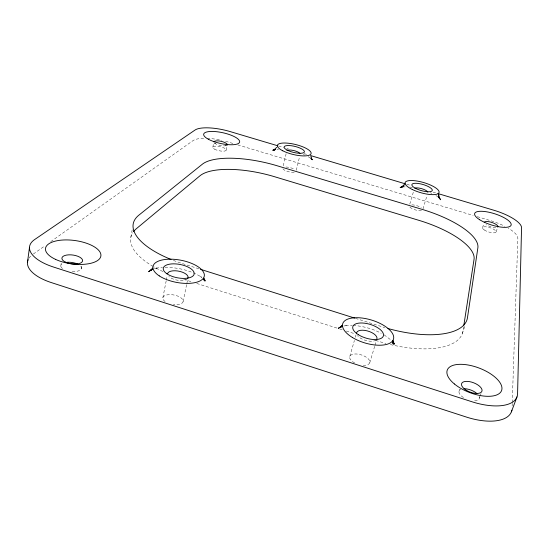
<?xml version="1.0" encoding="UTF-8"?>
<svg xmlns="http://www.w3.org/2000/svg" width="549" height="549" viewBox="0 0 549 549"><rect width="100%" height="100%" fill="white"/><g stroke="black" fill="none" stroke-linecap="round" stroke-linejoin="round"><path stroke-width="0.41" stroke-dasharray="2.75 2.06" d="M512.135 405.951L512.224 403.385M512.251 402.527L517.858 238.396A29.763 9.388 17.8 0 0 508.299 228.206M60.788 266.107L61.282 262.779M463.603 326.854L462.951 331.074A77.279 32.583 17.1 0 1 389.893 344.443M81.266 268.832L81.794 265.517M130.854 237.257L132.439 228.363M162.868 297.682L166.141 281.081M166.306 280.251L167.122 276.106M212.799 147.221L213.733 142.665M183.119 301.525L186.701 284.176M186.873 283.353L187.724 279.221M226.229 150.083L227.19 145.54M283.263 165.812L286.159 153.603M296.288 170.279L299.644 156.492M349.802 356.397L354.414 340.455M355.333 337.264L356.026 334.876M409.787 204.118L413.63 191.134M369.745 362.8L374.747 346.069M374.988 345.273L376.415 340.49M422.963 208.963L426.889 195.979M482.496 227.76L483.751 223.971M496.152 231.863L497.428 228.082M462.32 333.579L464.996 325.653M458.964 391.464L459.733 389.241M479.435 398.039L479.963 396.556M480.224 395.822L481.013 393.606M33.338 254.022L44.49 246.103M50.762 241.649L192.96 140.668A28.617 8.853 12.3 0 1 204.557 138.293M154.365 268.729L156.52 268.042L155.044 268.255L162.511 267.336M343.859 326.031L346.906 325.413L345.458 325.447L352.28 325.337M225.159 145.835L227.554 145.512M402.396 186.962L406.123 186.804M277.019 149.554L278.535 149.513M165.002 267.377C177.862 267.301 190.908 270.492 201.874 277.327L200.584 276.586L201.867 277.67M353.131 325.324C362.862 326.202 372.572 328.618 381.198 333.277M409.911 187.058L412.443 187.49M278.611 146.034L283.538 147.509M286.825 148.484L288.465 148.978M304.077 153.631L306.548 154.372M406.788 184.272L410.899 185.5M433.086 192.116L435.549 192.85M232.858 143.426L227.931 141.951A28.617 8.853 12.3 0 0 224.479 140.99M237.779 144.902L473.211 215.448M477.314 216.677L490.442 220.616A29.763 9.388 17.8 0 1 504.812 226.291M198.862 268.797L183.366 263.891A76.194 30.243 11.7 0 1 172.51 260.054M355.498 318.358L381.603 326.614A77.745 31.712 17 0 0 384.753 327.581M183.709 279.304L192.699 282.165M196.782 283.462L338.925 328.707M339.742 328.968L342.192 329.743M346.275 331.047L355.258 333.909M375.681 340.407L377.314 340.929A77.279 32.583 17.1 0 0 385.954 343.441M430.238 192.692L431.782 193.372M303.322 154.489L304.743 155.127M384.142 334.849L391.362 340.325M435.913 195.526L438.136 197.036M308.051 156.637L309.883 157.748M214.254 142.946L215.599 143.79M376.134 339.968A10.589 4.804 16.9 0 1 366.876 340.73A10.589 4.804 16.9 0 1 357.516 335.638M187.497 278.659A10.417 4.557 10.7 0 1 178.679 280.367A10.417 4.557 10.7 0 1 168.866 276.538M479.222 396.591A10.808 5.051 20.9 0 1 473.808 400.887M463.48 397.565A10.808 5.051 20.9 0 1 460.693 389.371M80.854 266.443A10.404 4.529 7.4 0 1 70.492 271.412M62.497 268.543A10.404 4.529 7.4 0 1 61.865 263.911M294.237 172.283A6.883 2.175 13.7 0 1 287.765 171.494A6.883 2.175 13.7 0 1 282.934 168.879M285.96 167.02A6.883 2.175 13.7 0 1 294.024 169.085M421.454 210.569A7.007 2.237 16.3 0 1 414.358 209.588A7.007 2.237 16.3 0 1 409.321 206.349M411.839 204.859A7.007 2.237 16.3 0 1 421.282 207.7M354.668 362.951A10.472 5.01 17.1 0 1 352.396 354.386A10.472 5.01 17.1 0 1 368.194 358.744A10.472 5.01 17.1 0 1 363.273 365.325M28.898 258.277A43.398 18.899 7.4 0 1 31.149 255.697M207.069 138.341A28.617 8.853 12.3 0 1 221.652 140.318M165.084 301.552A10.307 4.749 10.4 0 1 168.406 294.696A10.307 4.749 10.4 0 1 182.838 299.871A10.307 4.749 10.4 0 1 173.354 304.517M162.881 271.501A75.741 31.087 11.6 0 1 153.857 266.876M153.109 266.443A75.741 31.087 11.6 0 1 132.796 232.666M226.298 145.629A6.883 2.093 12.3 0 1 220.279 145.423A6.883 2.093 12.3 0 1 214.604 143.131M495.761 227.567A7.158 2.217 17.8 0 1 486.037 224.644M214.542 149.156A6.863 2.121 12.3 0 0 225.92 150.577A6.863 2.121 12.3 0 0 218.07 146.267A6.863 2.121 12.3 0 0 214.542 149.156M484.328 229.997A7.144 2.251 17.8 0 0 495.857 232.385A7.144 2.251 17.8 0 0 487.78 227.094A7.144 2.251 17.8 0 0 484.328 229.997"/><path stroke-width="0.82" d="M393.015 341.389L392.94 343.64L392.995 340.318L394.01 344.491L392.775 341.862M438.692 194.099L439.056 197.146L440.634 199.74L438.754 197.53M27.45 262.594L29.488 247.373M463.864 325.166L474.055 259.313A64.411 22.626 16.7 0 0 419.052 220.382L274.555 176.716A63.101 21.836 13 0 0 200.008 175.762L136.481 228.61A75.741 31.087 11.6 0 0 133.558 231.596M511.4 411.819L516.959 396.927M152.464 268.159L151.49 270.149L152.773 268.09M404.606 183.929L402.788 186.509L403.995 185.342L400.146 187.634L402.884 186.784L401.58 187.024M342.137 325.221L340.998 327.122L342.082 325.804M276.703 147.352L273.409 150.474L275.372 149.39L272.736 150.268L274.85 149.85M151.956 269.106L148.642 271.707L151.853 269.607M341.78 326.065L338.294 328.316L342.569 326.161L340.819 326.641M150.762 269.868L151.915 269.415M277.787 145.794L230.127 131.575A28.747 8.585 12.4 0 0 195.053 130.031L34.669 239.536A43.687 18.419 7.7 0 0 53.672 267.095L471.879 401.731A45.382 20.546 20.7 0 0 517.577 393.702L521.55 227.787A29.907 9.107 17.7 0 0 493.894 210.253L438.013 193.591M310.652 155.593L405.148 183.785M200.495 269.312L354.681 318.097M203.796 279.29L205.079 280.374L203.748 279.112M310.727 158.208L312.436 159.766L311.523 158.647M392.871 342L394.374 343.674L393.111 342.226M204.104 279.702L205.045 281.109L204.201 279.221M311.098 157.947L311.654 159.086L310.878 156.101M203.933 278.768L204.153 280.333L204.029 278.151M286.942 150.659A6.931 2.066 13.7 0 1 293.344 150.467A6.931 2.066 13.7 0 1 299.953 153.452M414.783 188.252A7.062 2.127 16.2 0 1 421.852 188.732A7.062 2.127 16.2 0 1 427.822 192.143M356.596 333.751A10.589 4.804 16.9 0 1 367.144 330.855A10.589 4.804 16.9 0 1 376.895 338.898M167.61 273.615A10.417 4.557 10.7 0 1 180.106 271.474A10.417 4.557 10.7 0 1 187.497 278.659M464.653 388.719A10.808 5.051 20.9 0 1 476.82 393.455M65.4 262.518A10.404 4.529 7.4 0 1 77.862 264.193M511.86 410.206A45.073 21.068 20.9 0 1 466.465 417.082L51.407 282.611A43.398 18.899 7.4 0 1 28.15 259.67M387.917 328.494A77.745 31.712 17 0 0 467.474 317.665L477.87 247.791A64.741 21.974 16.6 0 0 422.353 209.444L277.128 165.764A63.416 21.205 13.1 0 0 202.348 164.213L138.904 215.133A76.194 30.243 11.7 0 0 171.027 259.457M484.245 222.462A7.158 2.217 17.8 0 1 492.247 222.578A7.158 2.217 17.8 0 1 497.648 227.087M213.89 141.91A6.883 2.093 12.3 0 1 220.959 141.292A6.883 2.093 12.3 0 1 227.348 144.785M438.802 197.269L438.445 194.161L438.802 197.269M412.237 189.467A17.671 5.27 16.2 0 0 439.035 192.548A17.671 5.27 16.2 0 0 414.941 180.745A17.671 5.27 16.2 0 0 412.237 189.467M352.341 337.45A26.537 11.913 16.9 0 0 393.482 339.193A26.537 11.913 16.9 0 0 358.463 317.741A26.537 11.913 16.9 0 0 352.341 337.45M282.762 150.783A17.348 5.126 13.7 0 0 310.713 154.29A17.348 5.126 13.7 0 0 289.22 143.33A17.348 5.126 13.7 0 0 282.762 150.783M416.094 188.623A10.63 3.17 16.2 0 0 432.269 190.53A10.63 3.17 16.2 0 0 417.844 183.421A10.63 3.17 16.2 0 0 416.094 188.623M287.305 150.179A10.438 3.081 13.7 0 0 304.153 152.334A10.438 3.081 13.7 0 0 291.306 145.732A10.438 3.081 13.7 0 0 287.305 150.179M358.511 334.78A15.962 7.164 16.9 0 0 383.367 335.981A15.962 7.164 16.9 0 0 362.47 323.011A15.962 7.164 16.9 0 0 358.511 334.78M166.965 273.821A15.701 6.794 10.7 0 0 193.323 275.653A15.701 6.794 10.7 0 0 175.865 263.918A15.701 6.794 10.7 0 0 166.965 273.821M159.258 275.879A26.105 11.303 10.7 0 0 202.979 278.72A26.105 11.303 10.7 0 0 173.621 259.286A26.105 11.303 10.7 0 0 159.258 275.879M464.159 388.726A10.843 4.982 20.8 0 0 481.583 391.862A10.843 4.982 20.8 0 0 469.608 381.644A10.843 4.982 20.8 0 0 464.159 388.726M65.53 262.161A10.438 4.474 7.6 0 0 82.446 261.379A10.438 4.474 7.6 0 0 68.776 254.839A10.438 4.474 7.6 0 0 65.53 262.161M479.689 219.744A19.133 5.826 17.7 0 0 510.481 226.058A19.133 5.826 17.7 0 0 488.5 212.147A19.133 5.826 17.7 0 0 479.689 219.744M454.387 383.964A29.028 13.135 20.7 0 0 500.825 391.972A29.028 13.135 20.7 0 0 468.091 365.003A29.028 13.135 20.7 0 0 454.387 383.964M55.579 259.389A27.944 11.776 7.7 0 0 100.556 257.165A27.944 11.776 7.7 0 0 63.451 239.988A27.944 11.776 7.7 0 0 55.579 259.389M208.545 139.329A18.392 5.49 12.4 0 0 238.911 143.159A18.392 5.49 12.4 0 0 217.576 131.822A18.392 5.49 12.4 0 0 208.545 139.329"/></g></svg>
